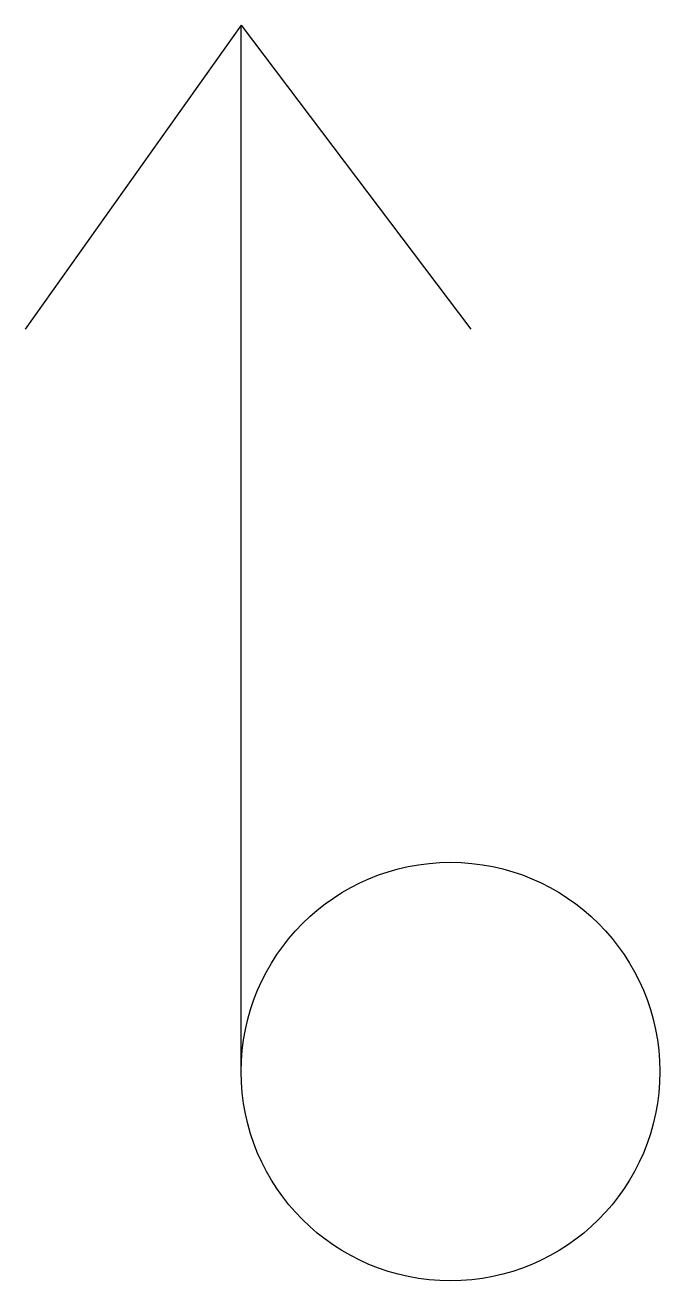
# Model space of a CAD drawing. Extents: x -1.02 to 0.5, y -0.5 to 2.5.
import ezdxf

# ---------------------------------------------------------------- set-up
doc = ezdxf.new("R2010")
doc.units = 0
doc.layers.get('0').update_dxf_attribs({"linetype": 'CONTINUOUS'})

msp = doc.modelspace()

# ---------------------------------------------------------------- linework, layer by layer
for p, q in [((-0.5, 2.5), (-1.0157, 1.774)), ((-0.5, 0), (-0.5, 2.5)), ((-0.5, 2.5), (0.0487, 1.774))]:
    msp.add_line(p, q)
msp.add_circle((0, 0), 0.5)

doc.saveas('drawing.dxf')
